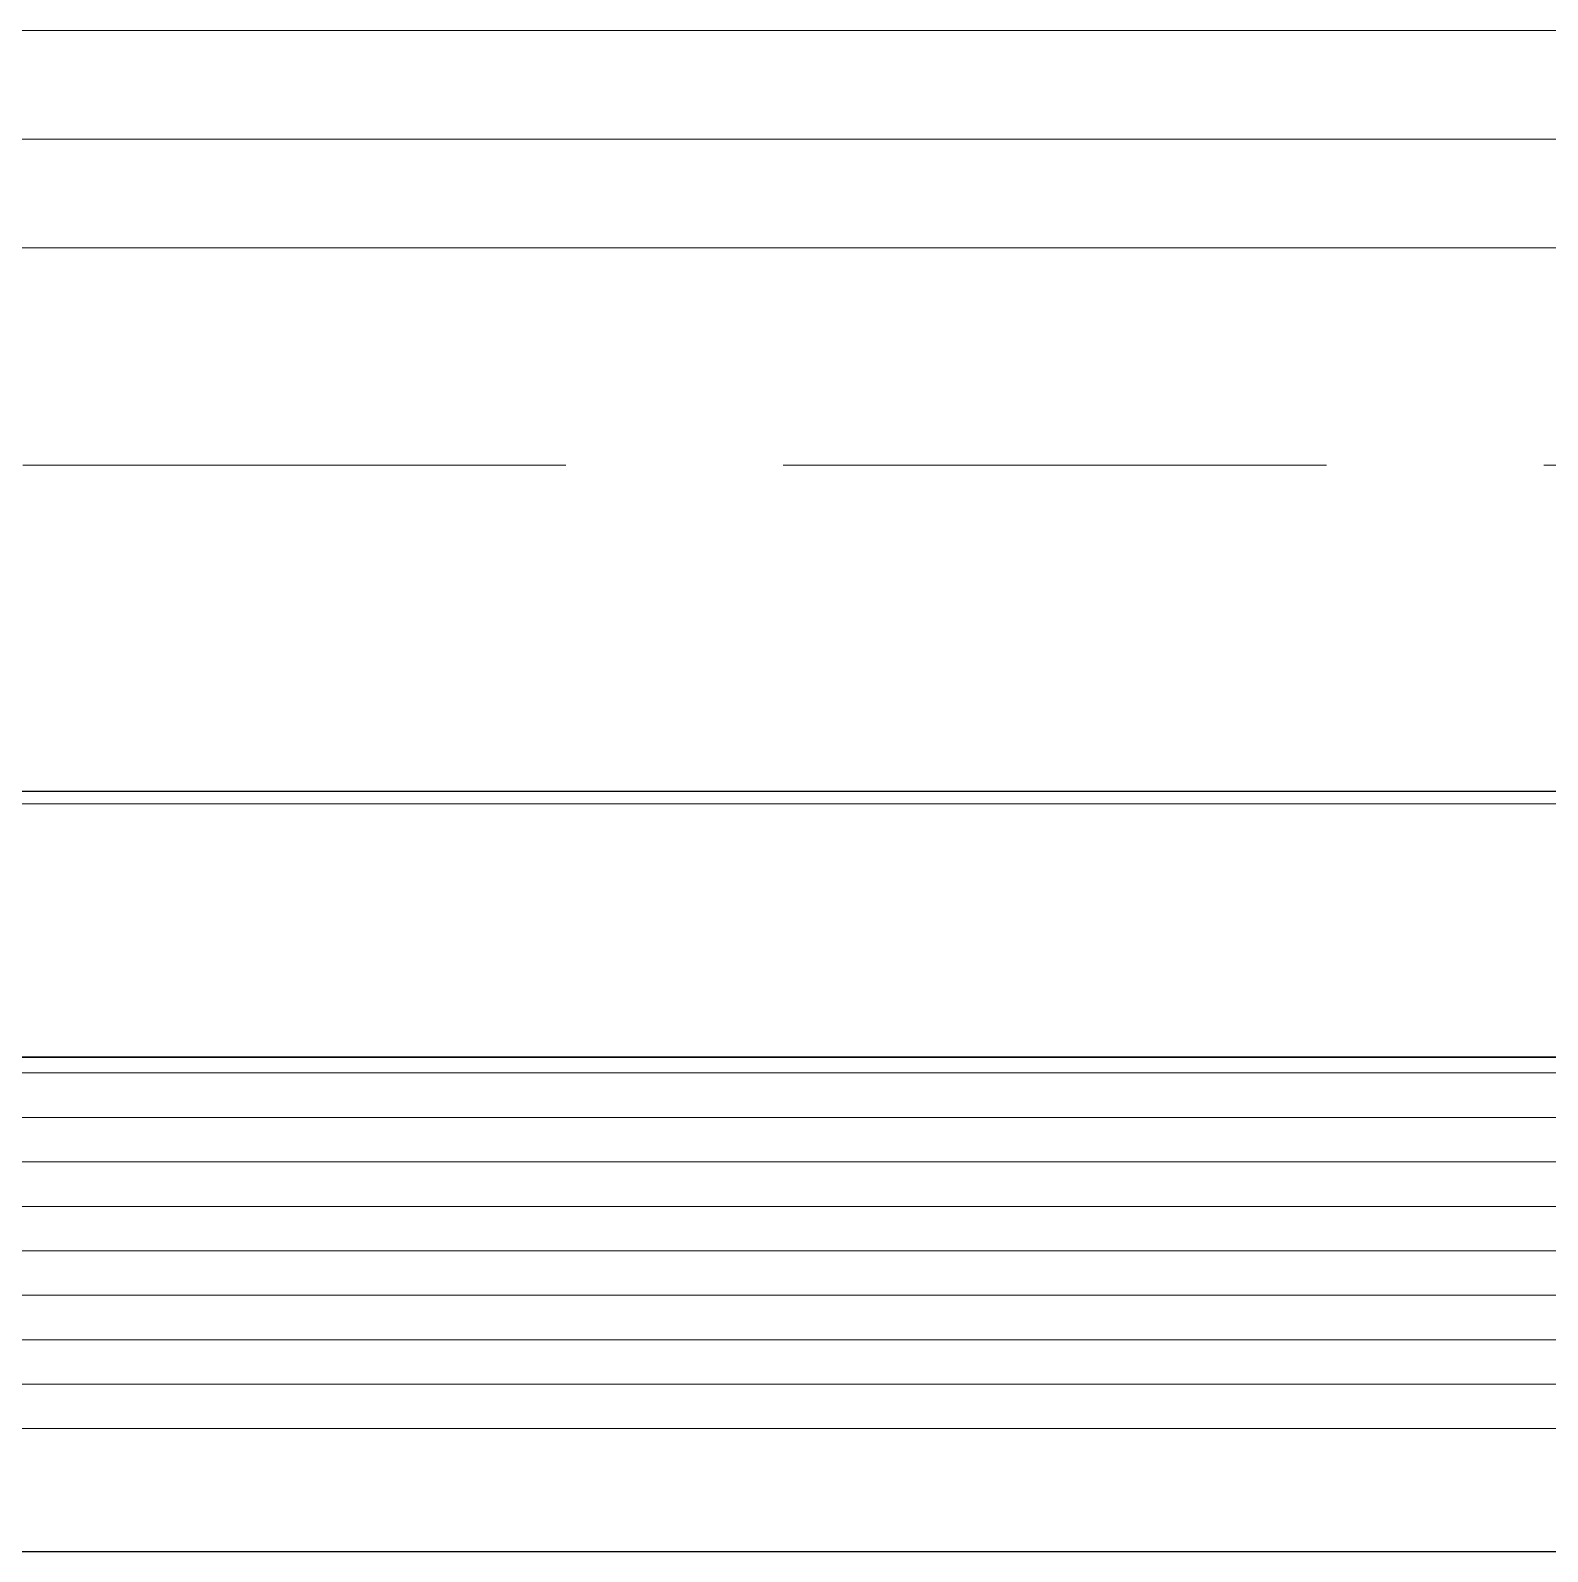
# Model space of a CAD drawing. Extents: x -518115 to 1124316, y -209821 to 1628073.
# Drawn here: x 834970 to 835668, y -177235 to -176535 of the extents above; entities that cross this region are included whole.
import ezdxf

# ---------------------------------------------------------------- set-up
doc = ezdxf.new("R2010")
doc.units = 0
doc.header["$LTSCALE"] = 1000
doc.header["$MEASUREMENT"] = 0
doc.linetypes.add('DASH', pattern=[0.35, 0.25, -0.1])
doc.linetypes.add('DOTE', pattern=[2.42, 2, -0.2, 0.02, -0.2])
for name, color, linetype, lineweight in [('DOTE', 19, 'DOTE', 9), ('平面-栏杆', 135, 'Continuous', 15), ('平面-看线', 45, 'Continuous', 15), ('平面-空调预留孔', 173, 'Continuous', 15)]:
    doc.layers.add(name, color=color, linetype=linetype, lineweight=lineweight)
doc.layers.add('看线', color=251, linetype='Continuous')

# ---------------------------------------------------------------- blocks, each defined once
blk = doc.blocks.new('GDGDGDSDA')
at = {"layer": 'DOTE', "linetype": 'DOTE', "ltscale": 0.3}
blk.add_line((471334.82, 361558.33), (417334.82, 361558.33), dxfattribs=at)
blk = doc.blocks.new('gdgdgdrgdfsfs')
at = {"layer": '平面-空调预留孔'}
for p, q in [((703030.02, 763961.62), (701455.02, 763961.62)), ((703023.86, 763845.19), (701461.18, 763845.19)), ((703023.86, 763844.89), (701461.18, 763844.89)), ((703023.86, 763837.79), (701461.18, 763837.79)), ((703026.17, 763817.33), (701458.87, 763817.33)), ((703026.17, 763796.87), (701458.87, 763796.87)), ((703026.17, 763776.42), (701458.87, 763776.42)), ((703026.17, 763755.96), (701458.87, 763755.96)), ((703026.17, 763735.5), (701458.87, 763735.5)), ((703026.17, 763715.04), (701458.87, 763715.04)), ((703026.17, 763694.59), (701458.87, 763694.59)), ((703026.17, 763674.13), (701458.87, 763674.13))]:
    blk.add_line(p, q, dxfattribs=at)

msp = doc.modelspace()

# ---------------------------------------------------------------- linework, layer by layer
at = {"layer": '平面-栏杆'}
for points in [[(836266.58, -176584.81), (831616.58, -176584.81)], [(836266.58, -176634.81), (831616.58, -176634.81)]]:
    msp.add_lwpolyline(points, dxfattribs=at)
at = {"layer": '平面-看线'}
msp.add_lwpolyline([(836266.58, -176534.81), (831616.58, -176534.81)], dxfattribs=at)
at = {"layer": '平面-看线', "linetype": 'DASH'}
msp.add_lwpolyline([(836266.58, -176734.81), (831616.58, -176734.81)], dxfattribs=at)
at = {"layer": '看线', "color": 202, "ltscale": 0.5}
for points in [[(831616.58, -176884.81), (836266.58, -176884.81)], [(834266.58, -176884.81), (834266.58, -177234.81), (836266.58, -177234.81), (836266.58, -176884.81)]]:
    msp.add_lwpolyline(points, dxfattribs=at)

# ---------------------------------------------------------------- block references
msp.add_blockref('GDGDGDSDA', (408581.76, -538193.14))
at = {"layer": '平面-空调预留孔', "xscale": -1}
msp.add_blockref('gdgdgdrgdfsfs', (1537509.1, -940852.36), dxfattribs=at)

doc.saveas('drawing.dxf')
